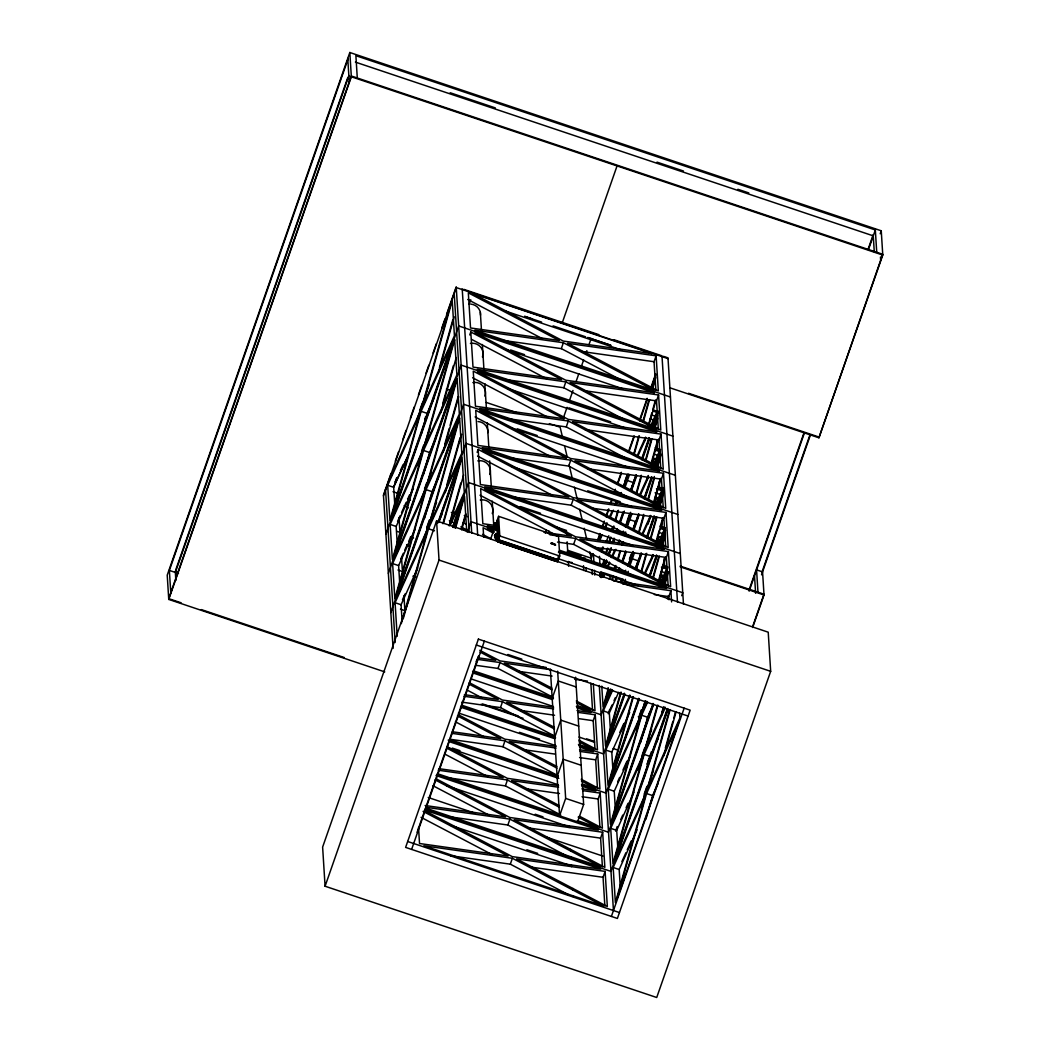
<?xml version="1.0" encoding="UTF-8"?>
<svg xmlns="http://www.w3.org/2000/svg" width="1050" height="1050" viewBox="0 0 1050 1050"><rect width="100%" height="100%" fill="white"/><g stroke="black" fill="none" stroke-linecap="round" stroke-linejoin="round"><path stroke-width="1.5" d="M493.815 524.462L495.889 529.856L496.768 527.218L496.046 525.788L497.516 525.079L498.33 521.666L494.445 523.543L495.298 523.372M493.881 525.472L493.841 524.751L494.314 525.446M495.403 525.354L494.563 524.711L495.062 524.029M495.39 525.564L494.681 525.827L494.812 525.066M494.786 524.475L494.812 525.184M496.046 524.488L496.702 526.326L495.981 524.777L497.451 524.186L498.33 521.666M496.112 525.512L496.086 525.223M495.534 536.826L495.482 535.946L496.072 536.563M496.781 536.393L498.999 532.547L494.55 535.054L496.558 540.737L497.438 538.217L496.716 536.668L498.186 535.959L498.999 532.547M450.712 303.936L421.011 409.684L389.091 480.296M421.116 411.337L391.414 517.086L453.023 340.725L421.116 411.337L427.101 413.346L431.091 404.526M424.712 419.842L425.591 416.692M439.412 367.5L452.708 320.145M421.339 433.873L427.101 413.346M438.703 372.054L454.217 316.811M423.57 450.489L393.868 556.238L455.49 379.877L423.57 450.489L429.568 452.498L435.553 439.254M442.759 403.489L453.403 365.61M423.36 474.6L429.568 452.498M440.724 412.781L456.238 357.538M426.038 489.628L396.336 595.376L457.944 419.029L426.038 489.628L432.036 491.649L438.677 476.936M444.78 444.216L449.216 428.426M450.109 425.276L458.089 396.861M424.502 518.477L432.036 491.649M443.192 451.92L458.706 396.677M401.284 623.661L426.996 532.114L395.076 602.726L397.189 636.274M403.239 618.752L428.505 528.78L460.412 458.167L437.719 523.149M446.801 484.942L460.097 437.587M445.213 492.647L461.606 434.254M442.824 523.648L460.556 460.517L438.939 522.401M443.454 523.464L462.066 457.183L464.284 492.319L449.137 525.84M449.715 522.506L460.792 483.053M449.439 525.486L463.627 474.981M455.044 528.071L463.024 499.669L453.298 527.507M455.661 527.901L464.533 496.322L466.738 531.471M461.475 528.504L465.465 514.303M461.659 529.909L466.095 514.119M599.668 575.256L600.561 572.106M602.332 565.793L604.104 559.479M605.876 553.166L607.202 548.428M608.974 542.115L610.312 537.377M612.084 531.064L613.41 526.339M615.182 520.012L617.846 510.549M624.501 486.872L625.38 483.722L624.054 486.662M628.11 473.983L623.464 486.071M633.872 453.469L638.754 436.104M642.744 421.903L648.952 399.801M652.05 388.749L655.594 376.123M599.852 576.66L601.178 571.922M602.949 565.609L604.275 560.871M606.06 554.558L607.832 548.244M609.604 541.931L610.929 537.193M612.701 530.88L614.04 526.155M615.812 519.842L618.463 510.366M624.671 488.276L629.554 474.495M634.056 454.86L639.371 435.921M643.361 421.719L649.569 399.617M652.68 388.579L655.778 377.527M648.296 425.486L651.84 412.86M652.732 409.71L655.384 400.234M635.539 476.503L630.669 490.284L636.103 474.744M644.477 441.092L645.369 437.929M648.913 425.303L656.014 400.05M611.887 579.679L612.767 576.529M614.539 570.216L615.878 565.477M617.649 559.164L619.867 551.276M621.639 544.963L622.519 541.8M624.304 535.487L625.183 532.337M626.955 526.024L627.847 522.861L625.852 527.284M630.577 513.135L625.262 526.693M636.339 492.608L641.222 475.256M645.212 461.042L651.42 438.952M654.518 427.901L657.615 416.85M612.504 579.508L613.397 576.345M615.169 570.032L616.048 566.882M617.833 560.569L620.484 551.092M622.256 544.779L623.149 541.629M624.921 535.316L625.8 532.153M627.585 525.84L632.008 513.647M636.523 494.012L641.393 476.648M645.829 460.858L652.037 438.769M655.134 427.717L657.799 418.254M651.643 461.475L657.405 440.961M638.676 514.185L633.124 529.423L638.571 513.896M646.944 480.231L648.27 475.506M651.381 464.454L658.468 439.202M624.54 582.527L625.433 579.377M629.423 565.163L630.302 562.012L628.976 564.952M633.045 552.274L627.716 565.845M638.361 533.334L643.676 514.395M647.666 500.194L654.321 476.516M656.985 467.053L660.529 454.427M624.724 583.931L625.603 580.768M627.388 574.455L628.268 571.305M629.593 566.567L634.476 552.786M638.977 533.151L643.86 515.799M648.296 500.01L654.504 477.921M657.602 466.869L661.146 454.243M653.664 502.202L660.319 478.524M635.591 568.575L641.13 553.324M648.073 524.121L650.291 516.232M653.848 503.606L660.936 478.354M608.383 687.96L603.067 706.913L601.768 686.149M640.828 572.486L646.144 553.547M650.134 539.346L656.342 517.243M659.439 506.192L662.983 493.566M608.567 689.364L604.577 703.566L609.446 689.64M641.445 572.303L646.761 553.363M650.751 539.162L656.959 517.059M660.069 506.008L663.167 494.97M655.686 542.929L659.229 530.303M660.122 527.139L662.773 517.676M651.866 558.534L652.759 555.371M656.303 542.745L663.403 517.492M620.602 692.396L605.535 746.051L603.317 710.916L612.622 690.322M652.601 578.484L658.796 556.395M662.353 543.769L665.004 534.293M621.219 692.212L607.044 742.717L624.33 693.21M653.218 578.301L659.426 556.211M662.524 545.16L665.188 535.684M659.033 578.918L664.794 558.403M658.77 581.897L665.857 556.644M632.822 696.819L607.989 785.203L605.784 750.067L630.381 695.638M664.374 584.482L667.918 571.856M633.439 696.636L609.499 781.856L638.689 698.329M664.991 584.312L668.535 571.686M667.433 598.946L668.325 595.783M645.107 700.98L641.563 713.606L609.656 784.206L639.371 699.129M647.653 702.017L641.668 715.26L611.966 821.008L653.048 703.434M645.737 700.796L643.072 710.259L647.062 701.439M640.566 742.521L647.666 717.268L652.312 706.978M657.326 705.403L644.031 752.745L612.111 823.358L653.73 704.235M665.411 707.332L644.136 754.412L614.434 860.16L667.393 708.553M657.943 705.219L645.54 749.411L664.309 707.871M647.286 764.492L648.611 759.754M661.986 712.149L663.324 707.411M643.913 778.509L650.121 756.42L654.78 746.117M661.723 715.116L663.941 707.228M669.546 709.826L646.485 791.897L614.578 862.509L668.089 709.354M646.59 793.551L616.888 899.299L678.51 722.938L646.59 793.551L652.588 795.572L657.904 783.799M670.163 709.642L647.994 788.55L679.914 717.951L679.612 713.16M665.332 748.138L672.879 721.297M673.759 718.147L675.531 711.834M645.934 819.236L652.588 795.572M663.744 755.842L676.161 711.651M669.966 387.817L818.934 437.798L882.774 255.071L881.252 230.79L349.821 52.5L167.226 575.151L168.748 599.419L384.746 671.882M170.769 592.738L169.365 570.426L347.839 59.574M175.823 569.717L347.812 77.438M175.35 572.447L348.967 75.508M168.748 599.419L351.343 76.768L349.821 52.5M391.007 473.445L383.447 495.075L393.094 648.401M395.325 461.081L398.554 451.815M402.806 439.674L406.048 430.382M410.366 418.005L414.212 407.019M418.477 394.8L421.772 385.389M426.051 373.144L428.781 365.308M433.072 353.036L436.341 343.678M441.722 328.283L444.977 318.951M446.578 314.357L453.613 294.236M383.499 495.863L456.264 287.582L668.036 358.627M419.606 410.734L422.31 403.003M396.716 477.658L395.089 482.304L397.084 477.894M416.706 420.42L429.135 384.838M385.914 534.214L458.679 325.946L670.438 396.992M469.14 304.329L470.754 299.736M421.523 451.434L423.688 445.239M417.008 465.754L429.975 428.623M469.757 334.924L470.781 331.971L561.553 379.627L472.999 367.106L470.781 331.971M388.369 573.366L461.134 365.098L672.906 436.144M424.528 489.038L426.694 482.842M421.089 500.259L430.828 472.421M390.836 612.518L463.601 404.237L675.373 475.296M426.654 527.783L429.358 520.039M426.996 528.176L429.699 520.446M423.019 540.96L436.524 502.281M436.577 520.918L322.626 847.087L325.08 886.226L656.722 997.5L770.674 671.331L768.219 632.192L436.577 520.918L439.031 560.07L325.08 886.226M477.146 452.366L478.17 449.413L568.942 497.07L480.388 484.549L478.17 449.413M452.602 526.706L462.879 497.319L450.24 525.262M452.957 527.1L468.523 482.527L680.295 553.586M467.303 532.219L470.991 521.679L495.561 529.922M617.059 165.913L562.144 323.111L562.091 322.324M490.691 538.926L494.931 526.772M497.214 520.262L498.592 516.324L558.521 536.432L559.729 556.067L558.364 560.004L498.422 539.897L497.214 520.262L498.212 520.59L497.542 522.756L496.545 522.414M501.742 340.2L561.317 348.626L563.378 342.733L654.15 390.377L474.823 330.212L563.378 342.733M494.498 535.513L496.506 539.713L497.372 537.088L496.65 535.658M498.422 539.897L499.8 535.959L498.592 516.324M504.21 379.352L563.784 387.765L565.845 381.872L656.604 429.529L477.291 369.364L565.845 381.872M417.113 832.269L478.721 655.909L476.057 661.802M411.613 849.411L484.365 641.13M563.338 418.031L567.079 407.321M569.218 401.192L572.972 390.482M576.174 381.294L578.852 373.629M580.991 367.513L583.669 359.861M585.808 353.732L586.871 350.674M589.011 344.544L591.15 338.415M505.063 418.267L566.252 426.917L568.299 421.024L659.072 468.667L479.745 408.502L568.299 421.024M475.466 665.254L498.002 668.443L500.062 662.55L552.077 689.85M545.383 533.085L546.394 530.184M510.746 457.879L568.706 466.069L570.767 460.163L661.539 507.819L482.212 447.654L570.767 460.163M461.829 702.135L500.469 707.595L502.53 701.702L554.531 729.002M511.599 496.794L571.174 505.208L573.234 499.314L663.994 546.971L484.68 486.806L573.234 499.314M557.471 558.692L557.668 561.96L556.671 561.632L557.353 559.466L498.409 539.7M449.794 739.226L502.937 746.734L504.984 740.841L556.999 768.141M557.537 542.089L573.641 544.359L575.689 538.466L666.461 586.11L559.794 550.331M444.216 777.236L505.391 785.886L507.452 779.992L559.453 807.293M655.869 390.482L654.058 361.725L656.119 355.832L567.564 343.324L658.337 390.967L656.119 355.832M592.909 553.573L591.281 558.219L591.491 561.474M597.765 539.648L599.931 533.466M602.096 527.271L604.262 521.089M605.876 516.442L608.383 509.289M610.207 504.066L611.822 499.433M613.988 493.238L615.379 489.261M617.229 483.958L621.298 472.303M628.294 452.274L633.99 435.999M639.607 419.908L647.141 398.331M650.738 388.041L655.699 373.826M598.119 540.054L600.272 533.859M602.438 527.678L604.065 523.031M606.217 516.836L608.921 509.106M611.087 502.924L612.163 499.826M614.329 493.631L615.405 490.547M618.109 482.803L621.351 473.524M628.924 451.867L634.331 436.393M639.739 420.932L647.299 399.276M651.079 388.434L655.948 374.522M625.144 480.48L627.034 475.059M623.346 486.99L627.651 474.692M449.899 816.834L507.859 825.024L509.919 819.131L600.679 866.788L425.985 808.172M552.195 698.381L558.272 680.964L576.253 687.002M658.337 429.621L656.526 400.877L658.586 394.984L570.032 382.462L660.791 430.119L658.586 394.984M600.429 576.844L602.057 572.211M604.209 566.016L606.375 559.834M608.003 555.188L610.155 549.006M612.321 542.811L613.948 538.164M616.101 531.982L617.19 528.885M619.342 522.703L623.136 511.875M642.049 457.721L649.071 437.614M652.851 426.786L657.72 412.86M632.402 485.94L634.541 479.811M600.771 577.251L602.398 572.617M604.551 566.423L606.178 561.776M608.344 555.594L611.048 547.851M613.2 541.669L614.289 538.571M616.442 532.389L617.531 529.292M619.697 523.097L623.477 512.269M631.037 490.613L636.444 475.138M642.39 458.128L649.425 438.008M653.205 427.179L658.061 413.254M601.125 577.644L602.739 573.011M604.905 566.816L607.071 560.634M609.223 554.439L611.389 548.258M613.554 542.062L614.631 538.978M620.038 523.504L624.356 511.127M631.391 491.019L636.786 475.545M642.193 460.071L649.766 438.414M653.546 427.586L657.864 415.209M627.309 520.472L629.462 514.29M625.813 526.142L630.643 512.308M628.228 520.052L629.842 515.445M628.281 520.826L630.42 514.697M450.752 855.763L510.313 864.176L512.374 858.283L603.146 905.927L423.819 845.775L512.374 858.283M554.649 737.533L560.739 720.116L578.721 726.141M660.791 468.773L658.993 440.016L661.041 434.123L572.486 421.614L663.259 469.258L661.041 434.123M652.378 462.131L653.454 459.073M651.893 464.454L654.032 458.325M633.189 528.504L635.867 520.839M615.326 580.414L616.403 577.316M618.568 571.134L619.644 568.037M621.81 561.842L625.59 551.014M643.965 498.422L651.538 476.766M655.318 465.938L660.188 452.012M633.793 528.15L636.471 520.485M615.668 580.821L616.744 577.723M622.151 562.249L625.931 551.421M633.504 529.764L638.912 514.29M644.319 498.816L651.879 477.159M655.659 466.331L659.991 453.954M616.009 581.214L617.098 578.117M622.492 562.656L626.286 551.814M633.846 530.158L639.253 514.697M645.199 497.674L652.221 477.566M656.014 466.738L660.332 454.361M629.423 559.217L631.05 554.571M629.764 559.624L631.418 554.886M628.806 563.745L633.111 551.447M630.158 560.726L632.297 554.597M630.748 559.978L632.349 555.384M557.117 776.672L563.194 759.255L581.175 765.293M663.259 507.911L661.447 479.167L663.508 473.274L574.954 460.766L665.726 508.41L663.508 473.274M654.308 502.819L656.447 496.689M654.36 503.593L656.499 497.464M636.182 566.121L638.321 559.991M635.617 568.509L641.025 553.035M646.433 537.561L654.006 515.904M657.786 505.076L663.193 489.615L656.421 504.249M636.799 565.766L638.938 559.637M635.972 568.903L641.366 553.442M647.312 536.419L654.347 516.311M658.127 505.47L662.996 491.544M636.313 569.31L641.721 553.836M647.115 538.374L654.688 516.705M658.468 505.877L663.337 491.964M557.655 671.186L565.661 798.407L559.571 815.824L550.344 669.021M595.022 749.438L593.211 720.694L595.271 714.801L577.697 712.32M665.726 547.063L663.915 518.319L665.976 512.426L577.421 499.905L574.389 487.2M656.775 541.957L658.376 537.364M656.814 542.745L658.954 536.616M649.438 575.164L656.46 555.056M660.24 544.228L665.109 530.303M609.788 690.047L601.138 714.801L576.358 706.492M649.779 575.571L656.814 555.45M660.594 544.622L664.913 532.245M610.667 688.905L604.721 705.915L612.032 689.732M649.582 577.513L657.156 555.857M660.936 545.029L665.254 532.652M608.212 713.724L609.827 709.078M597.476 788.589L595.678 759.846L597.726 753.953L580.164 751.459M668.181 586.215L666.369 557.458L668.43 551.565L579.876 539.057L670.648 586.701L668.43 551.565M659.768 579.574L661.369 574.98M659.282 581.884L661.959 574.232M577.553 821.861L583.643 804.444L575.636 677.211M662.707 583.367L667.039 571.003M624.133 695.166L603.592 753.953L578.812 745.644M663.049 583.774L667.38 571.397M625.026 694.011L607.189 745.067L629.79 695.047M663.403 584.181L667.721 571.804M599.944 827.741L598.133 798.984L600.193 793.091L582.619 790.611M669.034 599.799L668.837 596.61L670.898 590.717L622.597 583.892M639.03 698.722L606.06 793.104L581.477 784.849M638.741 717.347L641.445 709.616M639.082 717.754L641.812 709.944M681.726 595.678L682.763 592.725L559.059 551.237M635.434 729.566L645.107 701.886M640.014 717.308L642.692 709.656M640.067 718.095L642.731 710.43M602.411 866.88L600.6 838.136L602.661 832.243L514.106 819.722L604.866 867.379L602.661 832.243M646.577 721.179L649.779 711.979M647.181 720.812L649.858 713.16M653.389 703.841L608.528 832.243L436.616 774.572M615.602 831.167L617.216 826.521M642.088 755.357L644.792 747.613M637.56 769.676L651.617 729.448M643.007 754.924L645.684 747.272M643.059 755.711L646.275 746.524M604.866 906.032L603.054 877.288L605.115 871.382L516.561 858.874L607.333 906.531L605.115 871.382M662.393 711.585L663.994 706.991M618.542 845.841L620.156 841.207M647.102 764.072L651.42 751.734M667.734 708.947L610.982 871.395L425.145 809.038M644.201 794.102L646.905 786.358M644.004 796.044L647.246 786.765M640.566 807.279L653.533 770.149M611.389 916.44L684.154 708.159M749.346 589.181L803.972 432.836M868.324 248.614L873.193 234.675M749.136 591.176L804.484 432.718M868.429 249.716L875.332 229.963L355.884 55.689L357.289 78.002M761.893 572.421L809.996 434.726M880.215 233.743L881.252 230.79M761.539 574.836L810.482 434.739M752.614 626.719L763.967 594.208L680.177 566.094M818.934 437.798L882.21 255.754M752.653 627.506L764.019 594.982L762.562 571.896L756.578 569.874L757.969 592.187M387.686 485.284L419.606 414.671L389.904 520.433L387.686 485.284L393.684 487.305L394.787 504.866M400.404 470.531L403.069 464.651M393.684 487.305L410.301 450.529M432.429 401.586L434.424 397.176M390.154 524.436L422.061 453.823L392.372 559.571L390.154 524.436L396.152 526.444L397.359 545.606M397.556 521.443L400.208 515.563M401.546 512.623L406.192 502.32M408.188 497.91L409.513 494.97M396.152 526.444L413.438 488.197M392.621 563.587L424.528 492.975L394.826 598.723L392.621 563.587L398.606 565.596L399.617 581.569M400.68 559.125L403.344 553.245M404.67 550.292L407.334 544.412M408.66 541.472L410.655 537.062M398.606 565.596L415.236 528.819M402.478 599.747L405.142 593.854M402.084 620.707L401.074 604.734L417.69 567.958M441.814 514.605L438.48 521.968L466.056 443.389L677.828 514.434M598.867 540.501L601.519 534.621M604.839 527.258L606.834 522.847M609.499 516.967L612.163 511.087M614.814 505.194L616.809 500.784M636.943 456.251L645.579 437.128M650.895 425.368L657.549 410.655M599.458 541.091L602.109 535.198M605.43 527.848L607.425 523.438M610.089 517.558L613.41 510.195M616.074 504.315L617.4 501.375M620.064 495.482L621.39 492.542M637.534 456.842L646.17 437.719M651.486 425.946L658.14 411.246M600.863 551.342L602.857 546.932M601.453 551.933L603.448 547.509M606.113 541.629L608.777 535.749M611.428 529.856L612.754 526.916M602.661 576.712L603.986 573.773M607.307 566.409L609.302 561.999M611.297 557.589L614.617 550.226M617.951 542.876L619.277 539.936M621.941 534.043L623.267 531.103M639.398 495.403L648.047 476.28M653.363 464.507L660.004 449.807M603.251 577.29L604.577 574.35M607.898 567L609.893 562.577M612.557 556.697L615.878 549.347M618.542 543.454L619.867 540.514M622.532 534.634L623.857 531.694M639.988 495.994L648.637 476.871M653.953 465.098L659.938 451.854M609.236 579.298L610.575 576.358M613.896 569.008L615.221 566.068M620.406 582.015L621.744 579.075M624.396 573.195L625.721 570.255M641.865 534.555L650.501 515.432M655.83 503.659L663.141 487.476M620.996 582.606L622.335 579.666M642.456 535.133L651.092 516.009M644.319 573.694L652.969 554.571M658.284 542.811L664.939 528.097M644.91 574.284L653.559 555.161M658.875 543.388L664.86 530.145M660.752 581.949L667.393 567.236M661.342 582.54L667.327 569.297M610.719 707.923L612.045 704.983M614.04 700.573L615.379 697.633M610.523 732.086L609.315 712.924L618.621 692.331M619.828 732.362L623.818 723.542M612.885 769.637L611.783 752.076L629.724 712.359M608.252 789.206L640.159 718.594L610.457 824.342L608.252 789.206L614.237 791.214L615.339 808.789M617.636 781.804L619.631 777.394M622.952 770.044L626.942 761.211M614.237 791.214L630.197 755.921M610.706 828.358L642.626 757.746L612.924 863.494L610.706 828.358L616.704 830.366L617.912 849.529M620.76 819.486L622.755 815.076M626.089 807.712L628.084 803.303M616.704 830.366L633.99 792.12M656.106 743.177L658.101 738.767M613.174 867.51L645.081 796.897L615.379 902.646L613.174 867.51L619.172 869.518L620.274 887.079M621.902 861.578L625.892 852.744M627.217 849.804L631.207 840.984M619.172 869.518L637.114 829.802M393.566 486.793L408.673 454.506M425.145 419.291L428.584 411.954M493.946 525.197L498.396 522.572M496.046 525.788L494.917 526.536L493.894 525.643M496.716 536.668C494.183 538.046 494.419 536.353 496.558 540.737M494.747 535.815L499.065 533.452M494.931 535.605L495.744 535.342M495.167 535.329L496.296 535.526M581.608 351.488L654.058 361.725M584.076 390.639L656.526 400.877M584.929 429.555L658.993 440.016M587.383 468.707L661.447 479.167M591.465 508.082L663.915 518.319M494.117 525.289L482.842 523.701L480.637 488.565L571.41 536.209L544.031 532.337M495.193 527.087L487.134 525.945L494.865 528.544M549.938 534.817L575.689 538.466M593.919 547.221L666.369 557.458M570.308 554.426L581.122 555.962L567.21 551.289M575.833 556.854L585.414 558.206M567.262 561.829L572.092 562.511M613.476 580.952L666.606 588.459L558.403 552.156M654.347 594.562L668.837 596.61M478.065 657.799L495.771 660.293L479.929 651.971M546.354 667.446L499.958 660.883L479.784 650.304M477.527 659.361L500.062 662.55M551.171 669.769L504.249 663.141L551.959 688.183M516.679 671.081L552.103 676.082M574.639 679.271L587.528 681.096M464.428 694.667L498.238 699.444L469.429 684.311M553.626 707.267L502.425 700.035L469.284 682.644M577.067 710.587L590.979 712.543L577.067 707.884M463.89 696.229L502.53 701.702M553.639 708.921L506.717 702.293L554.426 727.335M520.761 710.456L554.571 715.234M578.721 718.646L593.211 720.694M452.392 731.771L500.706 738.596L457.472 715.903M556.08 746.419L504.879 739.187L458.784 714.984M579.534 749.726L593.447 751.695L579.534 747.022M451.854 733.333L504.984 740.841M556.093 748.059L509.171 741.431L556.881 766.474M523.215 749.608L555.424 754.149M579.574 757.562L595.678 759.846M438.756 768.639L503.16 777.735L446.972 748.243M558.548 785.558L507.347 778.326L446.841 746.563M582.002 788.878L595.901 790.847L581.989 786.174M438.217 770.201L507.452 779.992M558.561 787.211L511.639 780.583L559.348 805.626M525.683 788.747L559.492 793.524M582.028 796.714L598.133 798.984M425.119 805.508L505.627 816.887L435.028 779.822M426.195 807.306L509.919 819.131M528.15 827.899L600.6 838.136M530.604 867.051L603.054 877.288M495.679 534.201L496.453 534.686M450.174 92.754L495.285 107.888M657.024 162.146L683.458 171.019M737.888 189.289L748.781 192.938M355.386 62.108L873.272 235.856L874.269 251.79M882.722 254.284L351.304 75.994L168.709 598.644L181.138 602.805M351.343 76.768L882.774 255.071M463.746 289.327L598.972 334.701M613.974 339.727L661.986 355.845L677.486 602.136M663.482 356.344L667.984 357.853L683.471 604.144M524.711 316.365L532.389 318.938M553.061 325.881L585.585 336.788M610.719 345.227L587.685 337.496L610.785 345.292M524.724 316.418L541.616 322.088M504.459 310.721L621.941 350.136M688.538 393.277L818.882 437.01M510.615 349.965L524.554 354.637M503.829 348.836L622.86 388.762M653.244 409.973L657.904 411.548M652.877 411.009L658.192 412.794M651.499 414.934L655.489 416.273M650.121 418.858L654.124 420.21M568.837 407.807L610.654 421.837M507.846 388.5L625.327 427.914M655.187 447.799L660.516 449.584M655.699 449.124L660.371 450.686M655.331 450.148L659.334 451.487M653.966 454.086L657.956 455.424M652.588 458.01L656.578 459.349M446.408 389.064L451.014 390.613M486.36 402.478L518.634 413.306M549.373 423.609L560.136 427.219L562.38 436.695M517.086 428.767L537.219 435.527M511.849 428.164L629.331 467.578M657.654 486.951L662.983 488.736M658.166 488.276L662.826 489.838M656.46 488.854L663.128 491.085M626.889 480.375L632.887 482.396M655.095 492.778L660.424 494.563M655.056 497.162L659.046 498.501M587.698 490.783L620.222 501.69M511.219 466.279L631.798 506.73M660.109 526.089L665.438 527.887M660.634 527.415L665.293 528.977M660.266 528.439L665.582 530.237M629.357 519.527L635.342 521.535M658.888 532.376L662.878 533.715M657.51 536.301L661.513 537.639M520.472 506.546L540.606 513.306M516.771 506.454L632.717 545.357M605.692 541.104L608.803 542.141M680.229 566.869L764.019 594.982M555.909 526.89L566.396 530.408L566.606 533.676M662.576 565.241L667.905 567.026M663.088 566.567L667.761 568.129M661.395 567.144L666.724 568.929M631.811 558.679L637.809 560.687M661.356 571.515L665.346 572.867M497.227 520.459L498.225 520.787M659.977 575.452L663.967 576.791M497.529 522.559L496.532 522.217L497.739 541.852L555.122 561.107M393.041 491.702L399.249 493.789M452.97 511.809L456.54 513.017M464.284 515.616L467.381 516.653M568.05 550.423L591.281 558.219L589.785 551.906M451.277 512.387L455.91 513.949M493.474 530.368L487.292 528.294L494.484 532.074M463.129 522.952L466.213 523.989M499.8 535.959L559.729 556.067M603.461 572.709L623.595 579.469M557.878 558.574L638.269 585.546M497.726 541.656L556.658 561.435M428.505 528.78L434.49 530.788M397.058 531.379L400.168 532.416M410.458 537.023L413.542 538.059M439.031 560.07L770.674 671.331M397.976 570.006L402.636 571.567M412.913 576.161L416.01 577.198M395.076 602.726L401.074 604.734M400.444 609.144L405.09 610.706M507.924 654.478L521.837 659.137M476.319 645.015L688.091 716.061M641.668 715.26L647.666 717.268M638.282 716.769L641.288 717.767M603.317 710.916L609.315 712.924M473.196 670.727L553.389 697.633M577.447 705.705L590.835 710.194L576.503 702.673M178.395 572.316L175.284 571.266L175.849 580.414M472.592 671.685L553.416 698.801M169.365 570.426L178.461 573.484M473.498 673.129L552.326 699.576M471.437 679.022L553.363 706.519M644.136 754.412L650.121 756.42M201.338 609.591L344.295 657.549M482.593 703.946L518.332 715.942M586.701 738.872L594.471 741.484M481.084 704.209L523.031 718.292M578.97 737.047L594.51 742.271M613.161 748.519L617.82 750.081M605.784 750.067L611.783 752.076M461.777 705.219L554.308 736.273M578.432 744.358L593.289 749.346L578.97 741.825M461.121 706.151L555.594 737.848M460.491 707.096L554.794 738.728M519.461 732.309L539.595 739.069M458.443 712.989L555.831 745.658M450.358 739.712L558.324 775.937M582.383 784.009L595.757 788.497L581.424 780.964M448.179 740.132L558.351 777.092M449.046 741.576L558.797 778.391M452.222 748.072L459.966 750.671M446.985 747.469L558.285 784.809M565.661 798.407L583.643 804.444M437.404 773.679L560.779 815.076M577.408 820.654L598.224 827.636L578.156 817.11M436.052 775.53L598.369 829.986L509.814 817.478L436.341 778.903M535.224 814.236L542.968 816.834M446.355 785.571L570.032 827.072M428.203 797.488L474.574 813.054M545.672 836.903L602.871 856.091M424.607 810.009L600.823 869.138L512.269 856.616L424.384 810.482M526.851 849.752L537.692 853.388M450.371 825.234L570.951 865.699M407.676 841.496L619.447 912.555M496.23 534.503L495.114 534.424L495.18 535.447M496.02 535.277L496.676 535.946M467.709 299.473L542.627 338.809M561.317 348.626L621.836 380.389M471.608 339.386L546.525 378.709M563.784 387.765L624.291 419.541M472.631 377.777L547.549 417.099M566.252 426.917L628.202 459.441M475.099 416.916L550.016 456.251M568.706 466.069L630.656 498.592M577.421 499.905L668.181 547.562L665.976 512.426M477.553 456.067L552.471 495.39M571.174 505.208L634.567 538.492M480.021 495.206L556.382 535.303M573.641 544.359L634.148 576.122M493.185 533.006L483.105 527.704L483.709 537.285M482.488 534.358L491.124 538.899M407.571 498.816L410.445 500.338M449.348 520.761L452.235 522.27M460.871 526.811L466.633 529.83M461.016 528.491L465.334 530.749M404.211 505.641L408.529 507.911M406.665 544.779L409.553 546.302M576.306 700.967L595.022 710.784L593.303 683.642M498.002 668.443L552.746 697.187M578.773 740.119L597.476 749.936L595.271 714.801M467.368 690.204L481.766 697.778M500.469 707.595L555.214 736.326M581.227 779.258L599.944 789.088L597.726 753.953M455.424 721.796L484.234 736.916M502.937 746.734L557.681 775.478M579.416 816.165L602.398 828.227L600.193 793.091M444.911 754.136L488.132 776.829M505.391 785.886L560.136 814.629M432.967 785.715L489.156 815.22M507.859 825.024L569.809 857.548M423.084 811.401L508.095 856.026L419.527 843.517L418.53 827.544M421.024 817.307L491.623 854.359M510.313 864.176L569.389 895.191M495.613 524.528L496.099 525.341M494.694 524.882L494.432 523.425M493.92 524.895L495.836 528.832M496.663 535.828L496.781 536.511M564.637 446.158L567.262 457.209M569.139 465.098L572.145 477.724M579.653 509.289L582.278 520.341M584.154 528.229L586.779 539.28M880.464 256.988L880.661 260.177M875.254 228.782L876.737 252.276M754.517 575.768L755.619 593.303M670.898 590.717L671.606 601.899M656.736 441.092L657.195 448.35M659.295 481.688L659.663 487.489M661.841 522.283L662.117 526.641M664.125 558.534L664.584 565.793M599.458 556.342L599.97 564.322M607.753 688.157L607.963 691.346M593.473 554.334L593.972 562.314M594.471 570.294L594.773 575.085M592.003 569.638L592.305 574.534M599.288 685.44L613.449 910.547M586.018 567.801L586.215 570.99M583.459 565.701L583.761 570.491M590.848 683.143L592.554 710.299M567.118 541.826L567.84 553.245M568.352 561.409L568.654 566.291M569.008 825.838L569.113 827.505M570.491 849.332L570.596 850.986M570.951 856.813L571.029 857.994M571.476 864.99L571.581 866.644M572.946 888.471L573.051 890.138M573.418 895.965L573.497 897.133M548.835 530.906L549.032 534.161M497.451 524.186L497.516 525.079M498.12 535.067L498.186 535.959M480.349 312.454L481.477 330.396M482.37 344.518L483.945 369.548M484.824 383.67L486.399 408.699M487.292 422.822L488.867 447.838M489.681 460.884L491.321 486.99M492.214 501.113L493.789 526.129M462.21 288.816L477.697 535.106M471.712 533.098L456.212 286.794L454.151 292.688L469.232 532.468M399.026 517.571L399.827 530.342M401.586 558.311L402.294 569.494M403.948 595.862L404.762 608.633M385.508 489.182L395.154 642.508M347.76 58.393L349.243 81.887M558.154 556.723L558.364 560.004M499.209 536.826L498.724 541.997L498.33 535.579M497.634 524.357L498.133 532.376M478.104 421.549A10.566 10.382 -3.6 0 1 487.909 432.6M472.881 382.581A10.566 10.382 -3.6 0 1 484.89 396.113M477.816 460.871A10.566 10.382 -3.6 0 1 489.825 474.403M480.27 500.023A10.566 10.382 -3.6 0 1 492.279 513.555M470.426 343.429A10.566 10.382 -3.6 0 1 482.436 356.961M470.715 304.106A10.566 10.382 -3.6 0 1 480.519 315.158M452.222 300.589L422.52 406.337L454.427 335.724L452.222 300.589M453.167 343.074L423.465 448.822L391.558 519.435L453.167 343.074M454.676 339.741L424.974 445.489L456.894 374.876L454.676 339.741M455.634 382.226L425.933 487.974L394.026 558.587L455.634 382.226M457.144 378.892L427.442 484.641L459.349 414.028L457.144 378.892M458.102 421.365L428.4 527.126L396.48 597.726L458.102 421.365M459.611 418.031L429.909 523.779L461.816 453.167L459.611 418.031M478.38 639.122L405.615 847.389L617.387 918.448L690.152 710.168L478.38 639.122M550.804 543.349L555.529 545.042L550.804 543.349M551.788 543.06L554.938 544.189L551.788 543.06M559.086 340.476L470.531 327.967L468.326 292.832L559.086 340.476M651.827 353.574L563.273 341.066L472.513 293.423L651.827 353.574M654.294 392.726L565.74 380.218L474.967 332.561L654.294 392.726M564.021 418.766L475.466 406.258L473.248 371.123L564.021 418.766M656.762 431.878L568.194 419.357L477.435 371.713L656.762 431.878M566.475 457.918L477.921 445.41L475.716 410.261L566.475 457.918M659.216 471.017L570.662 458.509L479.902 410.852L659.216 471.017M661.684 510.169L573.129 497.661L482.357 450.004L661.684 510.169M664.138 549.321L575.584 536.799L484.824 489.156L664.138 549.321"/></g></svg>
